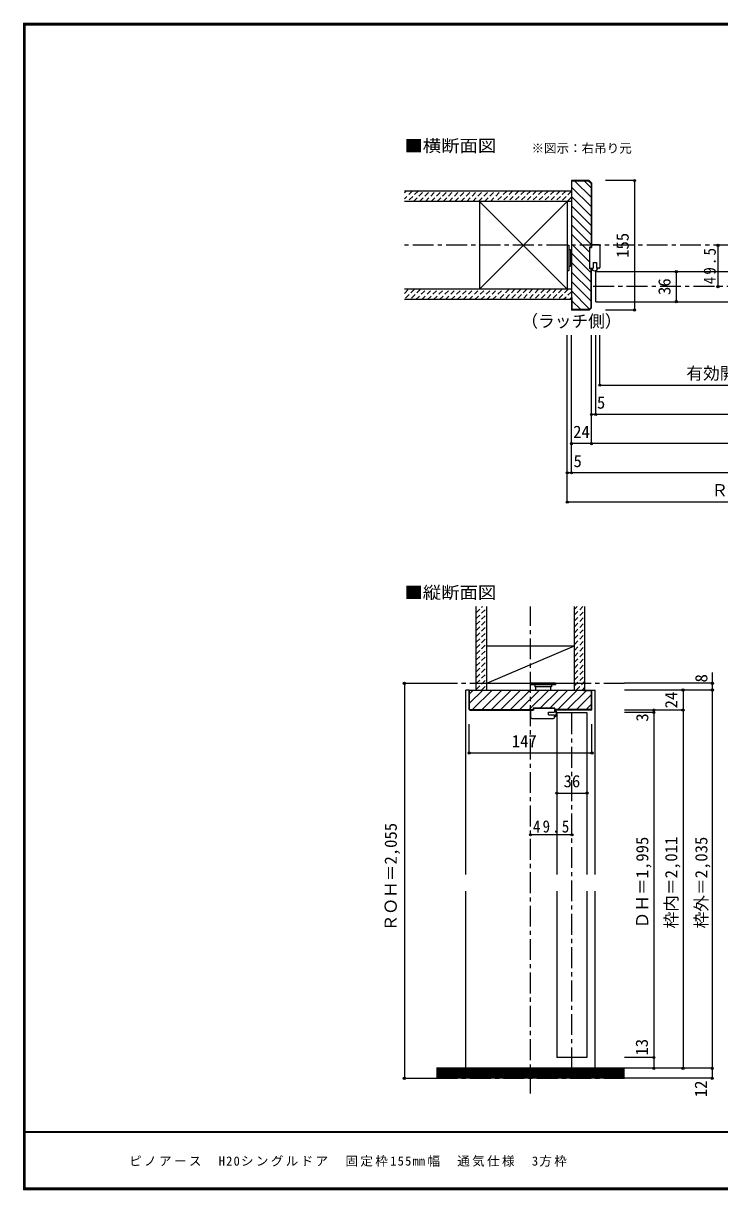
# Model space of a CAD drawing. Units: millimetres at full size, sheet at 1:5. Extents: x -973 to 977, y -718 to 696.
# Drawn here: x -973 to -140, y -701 to 696 of the extents above; entities that cross this region are included whole.
import ezdxf
from ezdxf.enums import TextEntityAlignment as Align

# ---------------------------------------------------------------- set-up
doc = ezdxf.new("R2010")
doc.units = ezdxf.units.MM
doc.header["$LTSCALE"] = 5
doc.header["$PDMODE"] = 32
doc.header["$PDSIZE"] = 2.5
doc.linetypes.add('CHAIN1', pattern=[8, 5, -1, 1, -1])
doc.linetypes.add('DASHED1', pattern=[1.8, 1.2, -0.6])
for name, color, linetype in [('0-0_補助線', 7, 'Continuous'), ('0-1_通り芯', 4, 'CHAIN1'), ('0-3_仕上げ', 2, 'Continuous'), ('0-4_枠', 3, 'Continuous'), ('0-6_扉', 6, 'Continuous'), ('0-7_金物', 7, 'Continuous'), ('0-8_戸当り', 3, 'Continuous'), ('0-A_文字', 3, 'Continuous'), ('0-B_寸法', 7, 'Continuous'), ('0-C_ハッチ', 4, 'DASHED1'), ('F-1_枠', 6, 'Continuous'), ('F-A_文字', 7, 'Continuous')]:
    doc.layers.add(name, color=color, linetype=linetype)
doc.styles.add('ＭＳ ゴシック', font='')
doc.styles.get('ＭＳ ゴシック').set_extended_font_data('MS Gothic')

# ---------------------------------------------------------------- blocks, each defined once
blk = doc.blocks.new('04')
at = {"layer": '0-0_補助線'}
for p, q in [((-6.847, 15.914), (-6.847, -10.086)), ((-5.847, 16.914), (3.153, 16.914)), ((4.953, -11.086), (4.953, 13.914)), ((-5.847, -11.086), (-2.747, -11.086)), ((-2.747, -4.086), (-2.747, -11.086)), ((4.953, -11.086), (0.653, -11.086))]:
    blk.add_line(p, q, dxfattribs=at)
for points in [[(4.953, 13.914), (3.153, 13.914), (3.153, 16.914)], [(-2.747, -4.086), (0.653, -4.086), (0.653, -11.086)]]:
    blk.add_lwpolyline(points, dxfattribs=at)
for centre, radius, start, end in [((-5.847, 15.914), 1, 90, 180), ((-5.847, -10.086), 1, 180, 270), ((-0.812, -9.605), 4.487, 199.27145, 340.72856), ((-0.812, -9.605), 3.887, 202.39487, 337.60513)]:
    blk.add_arc(centre, radius, start, end, dxfattribs=at)

msp = doc.modelspace()

# ---------------------------------------------------------------- linework, layer by layer
at = {"layer": '0-0_補助線'}
for p, q in [((-322.323, 430), (-320.323, 430)), ((-322.323, 430), (-322.323, 400)), ((-320.323, 430), (-320.323, 400)), ((-320.323, 425), (-318.323, 425)), ((-318.323, 425), (-318.323, 405)), ((-318.323, 424), (-317.347, 424)), ((-318.323, 406), (-317.347, 406)), ((-322.323, 400), (-320.323, 400)), ((-320.323, 405), (-318.323, 405))]:
    msp.add_line(p, q, dxfattribs=at)
at = {"layer": '0-0_補助線', "color": 3}
msp.add_line((-337.293, -126.5), (-337.293, -124.233), dxfattribs=at)
msp.add_lwpolyline([(-337.293, -124.233), (-363.293, -124.233), (-363.293, -126.5)], dxfattribs=at)
at = {"layer": '0-1_通り芯'}
for p, q in [((517.653, 430), (-517.347, 430)), ((293.653, 380.5), (-293.347, 380.5)), ((-366.289, -585.766), (-366.289, -2.5)), ((-478.789, -94.5), (-251.432, -94.5)), ((-316.789, -555.5), (-316.789, -126.5)), ((-478.789, -567.5), (-253.789, -567.5))]:
    msp.add_line(p, q, dxfattribs=at)
at = {"layer": '0-3_仕上げ'}
for p, q in [((-317.347, 495), (-517.347, 495)), ((-317.347, 482.5), (-517.347, 482.5)), ((-317.347, 377.5), (-517.347, 377.5)), ((-317.347, 365), (-517.347, 365)), ((-431.289, -102.5), (-431.289, -2.5)), ((-418.789, -102.5), (-418.789, -2.5)), ((-313.789, -102.5), (-313.789, -2.5)), ((-301.289, -102.5), (-301.289, -2.5)), ((-253.789, -555.5), (-478.789, -555.5)), ((-253.789, -567.5), (-478.789, -567.5))]:
    msp.add_line(p, q, dxfattribs=at)
at = {"layer": '0-3_仕上げ', "color": 7}
for p, q in [((-427.323, 377.5), (-322.323, 482.5)), ((-322.323, 377.5), (-427.323, 482.5)), ((-418.789, -94.5), (-313.789, -49.5)), ((-253.789, -557), (-478.789, -557)), ((-253.789, -558.5), (-478.789, -558.5)), ((-253.789, -560), (-478.789, -560)), ((-253.789, -561.5), (-478.789, -561.5)), ((-253.789, -563), (-478.789, -563)), ((-253.789, -564.5), (-478.789, -564.5)), ((-253.789, -566), (-478.789, -566))]:
    msp.add_line(p, q, dxfattribs=at)
at = {"layer": '0-3_仕上げ', "color": 3}
for p, q in [((-427.323, 482.5), (-427.323, 377.5)), ((-322.323, 482.5), (-322.323, 377.5)), ((-418.789, -49.5), (-313.789, -49.5)), ((-418.789, -94.5), (-313.789, -94.5))]:
    msp.add_line(p, q, dxfattribs=at)
at = {"layer": '0-4_枠'}
for p, q in [((-317.347, 507.5), (-317.347, 352.5)), ((-296.175, 507.5), (-317.347, 507.5)), ((-316.847, 492.5), (-316.847, 507)), ((-296.383, 507), (-316.847, 507)), ((-296.175, 507.5), (-293.347, 504.672)), ((-293.347, 504.672), (-293.347, 428)), ((-316.847, 492.5), (-317.347, 492.5)), ((-293.847, 355.536), (-293.847, 402)), ((-293.347, 355.328), (-293.347, 402)), ((-316.847, 367.5), (-317.347, 367.5)), ((-316.847, 367.5), (-316.847, 353)), ((-296.175, 352.5), (-317.347, 352.5)), ((-296.382, 353), (-316.847, 353)), ((-296.382, 353), (-293.847, 355.536)), ((-296.175, 352.5), (-293.347, 355.328)), ((-439.789, -102.5), (-292.789, -102.5)), ((-439.789, -102.5), (-292.789, -102.5)), ((-439.289, -125.586), (-439.289, -103)), ((-429.789, -103), (-439.289, -103)), ((-429.789, -102.5), (-429.789, -103)), ((-302.789, -103), (-302.789, -102.5)), ((-302.789, -103), (-293.289, -103)), ((-293.289, -125.586), (-293.289, -103)), ((-438.875, -126), (-439.289, -125.586)), ((-293.703, -126), (-293.289, -125.586)), ((-439.082, -126.5), (-363.293, -126.5)), ((-438.875, -126), (-363.293, -126)), ((-293.703, -126), (-337.293, -126)), ((-293.496, -126.5), (-337.293, -126.5))]:
    msp.add_line(p, q, dxfattribs=at)
at = {"layer": '0-4_枠', "color": 4}
for p, q in [((-439.789, -102.5), (-443.789, -102.5)), ((-443.789, -323.25), (-443.789, -102.5)), ((-439.789, -102.5), (-443.789, -102.5)), ((-292.789, -102.5), (-288.789, -102.5)), ((-292.789, -102.5), (-288.789, -102.5)), ((-288.789, -323.25), (-288.789, -102.5)), ((-443.789, -555.5), (-443.789, -343.25)), ((-288.789, -555.5), (-288.789, -343.25))]:
    msp.add_line(p, q, dxfattribs=at)
at = {"layer": '0-4_枠'}
for points in [[(-296.383, 507), (-293.847, 504.464), (-293.847, 428)], [(-293.347, 402), (-295.347, 402), (-295.347, 428), (-293.347, 428)], [(-439.082, -126.5), (-439.789, -125.793), (-439.789, -102.5)], [(-293.496, -126.5), (-292.789, -125.793), (-292.789, -102.5)]]:
    msp.add_lwpolyline(points, dxfattribs=at)
at = {"layer": '0-6_扉'}
for p, q in [((-288.347, 362.5), (-288.347, 398.5)), ((-288.347, 398.5), (-8.347, 398.5)), ((-288.347, 362.5), (-8.347, 362.5)), ((-334.789, -129.5), (-298.789, -129.5)), ((-334.789, -129.5), (-334.789, -323.25)), ((-298.789, -129.5), (-298.789, -323.25)), ((-334.789, -343.25), (-334.789, -542.5)), ((-298.789, -343.25), (-298.789, -542.5)), ((-298.789, -542.5), (-334.789, -542.5))]:
    msp.add_line(p, q, dxfattribs=at)
at = {"layer": '0-7_金物'}
for p, q in [((-366.289, -94.5), (-366.289, -96.5)), ((-336.289, -94.5), (-366.289, -94.5)), ((-336.289, -96.5), (-366.289, -96.5)), ((-361.289, -96.5), (-361.289, -98.5)), ((-341.289, -96.5), (-341.289, -98.5)), ((-336.289, -94.5), (-336.289, -96.5)), ((-341.289, -98.5), (-361.289, -98.5)), ((-360.289, -98.5), (-360.289, -102.5)), ((-342.289, -98.5), (-342.289, -102.5))]:
    msp.add_line(p, q, dxfattribs=at)
at = {"layer": '0-8_戸当り', "color": 7}
for p, q in [((-295.347, 427.5), (-293.347, 427.5)), ((-295.347, 402.5), (-295.347, 427.5)), ((-293.347, 430.5), (-293.347, 427.5)), ((-284.347, 430.5), (-293.347, 430.5)), ((-283.347, 429.5), (-283.347, 403.5)), ((-291.347, 409.5), (-287.347, 409.5)), ((-291.347, 409.5), (-291.347, 402.5)), ((-287.347, 409.5), (-287.347, 402.5)), ((-295.347, 402.5), (-291.347, 402.5)), ((-284.347, 402.5), (-287.347, 402.5))]:
    msp.add_line(p, q, dxfattribs=at)
for centre, radius, start, end in [((-284.347, 429.5), 1, 0, 90), ((-289.583, 403.981), 4.487, 199.27144, 340.72855), ((-284.347, 403.5), 1, 270, 0)]:
    msp.add_arc(centre, radius, start, end, dxfattribs=at)
at = {"layer": '0-B_寸法', "color": 4}
for p, q in [((-241.925, 507.5), (-276.447, 507.5)), ((-241.925, 507.5), (-241.925, 352.5)), ((-141.925, 380.5), (-141.925, 430)), ((-191.925, 398.5), (-191.925, 362.5)), ((-241.925, 352.5), (-276.447, 352.5)), ((-322.347, 122.5), (-322.347, 322.5)), ((-317.347, 157.5), (-317.347, 322.5)), ((-293.347, 192.5), (-293.347, 322.5)), ((-288.347, 227.5), (-288.347, 322.5)), ((-283.347, 262.5), (-283.347, 322.5)), ((-283.347, 262.5), (233.658, 262.5)), ((293.653, 227.5), (-293.347, 227.5)), ((317.653, 192.5), (-317.347, 192.5)), ((-317.347, 157.5), (-322.347, 157.5)), ((317.653, 157.5), (-317.347, 157.5)), ((322.653, 122.5), (-322.347, 122.5)), ((-148.932, -81.569), (-148.932, -567.5)), ((-517.347, -94.5), (-478.789, -94.5)), ((-148.789, -94.5), (-253.789, -94.5)), ((-148.932, -102.5), (-253.789, -102.5)), ((-148.789, -102.5), (-253.789, -102.5)), ((-183.789, -102.5), (-183.789, -555.5)), ((-183.789, -126.5), (-253.789, -126.5)), ((-218.789, -129.5), (-253.789, -129.5)), ((-218.789, -126.5), (-218.789, -555.5)), ((-439.789, -177.922), (-439.789, -143.4)), ((-334.789, -225.882), (-298.789, -225.882)), ((-316.789, -275.882), (-366.289, -275.882)), ((-218.789, -542.5), (-253.789, -542.5)), ((-148.932, -555.5), (-253.789, -555.5)), ((-148.932, -567.5), (-253.789, -567.5))]:
    msp.add_line(p, q, dxfattribs=at)
for points in [[(-517.347, -94.5), (-517.347, -567.5), (-478.789, -567.5)], [(-439.789, -177.922), (-292.789, -177.922), (-292.789, -143.4)]]:
    msp.add_lwpolyline(points, dxfattribs=at)
at = {"layer": '0-B_寸法'}
for p in [(-241.925, 507.5), (-141.925, 430), (-191.925, 398.5), (-141.925, 380.5), (-191.925, 362.5), (-241.925, 352.5), (-283.347, 262.5), (-293.347, 227.5), (-288.347, 227.5), (-317.347, 192.5), (-293.347, 192.5), (-322.347, 157.5), (-317.347, 157.5), (-322.347, 122.5), (-517.347, -94.5), (-148.789, -94.5), (-183.789, -102.5), (-148.932, -102.5), (-148.789, -102.5), (-218.789, -126.5), (-183.789, -126.5), (-218.789, -129.5), (-439.789, -177.922), (-292.789, -177.922), (-334.789, -225.882), (-298.789, -225.882), (-366.289, -275.882), (-316.789, -275.882), (-218.789, -542.5), (-218.789, -555.5), (-183.789, -555.5), (-148.932, -555.5), (-517.347, -567.5), (-148.932, -567.5)]:
    msp.add_point(p, dxfattribs=at)
at = {"layer": '0-C_ハッチ', "linetype": 'Continuous'}
for p, q in [((-313.18, 507), (-293.847, 487.666)), ((-301.867, 507), (-293.847, 498.98)), ((-316.847, 499.353), (-293.847, 476.353)), ((-317.347, 488.539), (-293.847, 465.039)), ((-317.347, 477.225), (-293.847, 453.725)), ((-317.347, 465.912), (-293.847, 442.412)), ((-317.347, 454.598), (-293.847, 431.098)), ((-317.347, 443.284), (-295.347, 421.284)), ((-317.347, 431.97), (-295.347, 409.971)), ((-317.347, 420.657), (-293.847, 397.157)), ((-317.347, 409.343), (-293.847, 385.843)), ((-317.347, 398.029), (-293.847, 374.529)), ((-317.347, 386.716), (-293.847, 363.216)), ((-317.347, 375.402), (-295.664, 353.719)), ((-316.847, 363.588), (-306.259, 353)), ((-439.289, -118.306), (-423.483, -102.5)), ((-439.289, -106.992), (-435.297, -103)), ((-435.669, -126), (-412.169, -102.5)), ((-424.356, -126), (-400.855, -102.5)), ((-413.042, -126), (-389.542, -102.5)), ((-401.728, -126), (-378.228, -102.5)), ((-390.414, -126), (-366.914, -102.5)), ((-379.101, -126), (-355.601, -102.5)), ((-367.787, -126), (-344.287, -102.5)), ((-354.706, -124.233), (-332.973, -102.5)), ((-343.393, -124.233), (-321.659, -102.5)), ((-333.846, -126), (-310.346, -102.5)), ((-322.532, -126), (-299.532, -103)), ((-311.218, -126), (-293.289, -108.071)), ((-299.904, -126), (-293.289, -119.385))]:
    msp.add_line(p, q, dxfattribs=at)
at = {"layer": '0-C_ハッチ'}
for p, q in [((-507.944, 495), (-517.347, 485.597)), ((-517.347, 492.668), (-515.015, 495)), ((-500.873, 495), (-513.373, 482.5)), ((-506.302, 482.5), (-493.802, 495)), ((-499.231, 482.5), (-486.731, 495)), ((-492.16, 482.5), (-479.66, 495)), ((-485.089, 482.5), (-472.589, 495)), ((-478.018, 482.5), (-465.518, 495)), ((-470.947, 482.5), (-458.447, 495)), ((-463.876, 482.5), (-451.376, 495)), ((-456.805, 482.5), (-444.305, 495)), ((-449.734, 482.5), (-437.234, 495)), ((-442.662, 482.5), (-430.162, 495)), ((-435.591, 482.5), (-423.091, 495)), ((-428.52, 482.5), (-416.02, 495)), ((-421.449, 482.5), (-408.949, 495)), ((-414.378, 482.5), (-401.878, 495)), ((-394.807, 495), (-407.307, 482.5)), ((-387.736, 495), (-400.236, 482.5)), ((-380.665, 495), (-393.165, 482.5)), ((-373.594, 495), (-386.094, 482.5)), ((-366.523, 495), (-379.023, 482.5)), ((-359.452, 495), (-371.952, 482.5)), ((-352.381, 495), (-364.881, 482.5)), ((-345.31, 495), (-357.81, 482.5)), ((-338.239, 495), (-350.739, 482.5)), ((-331.168, 495), (-343.668, 482.5)), ((-324.096, 495), (-336.596, 482.5)), ((-317.347, 494.678), (-329.525, 482.5)), ((-317.347, 487.607), (-322.454, 482.5)), ((-505.236, 377.5), (-517.347, 365.389)), ((-517.347, 372.46), (-512.307, 377.5)), ((-498.165, 377.5), (-510.665, 365)), ((-503.594, 365), (-491.094, 377.5)), ((-496.523, 365), (-484.023, 377.5)), ((-489.452, 365), (-476.952, 377.5)), ((-482.381, 365), (-469.881, 377.5)), ((-475.31, 365), (-462.81, 377.5)), ((-468.239, 365), (-455.739, 377.5)), ((-461.168, 365), (-448.668, 377.5)), ((-454.096, 365), (-441.596, 377.5)), ((-447.025, 365), (-434.525, 377.5)), ((-439.954, 365), (-427.454, 377.5)), ((-432.883, 365), (-420.383, 377.5)), ((-425.812, 365), (-413.312, 377.5)), ((-418.741, 365), (-406.241, 377.5)), ((-411.67, 365), (-399.17, 377.5)), ((-392.099, 377.5), (-404.599, 365)), ((-385.028, 377.5), (-397.528, 365)), ((-377.957, 377.5), (-390.457, 365)), ((-370.886, 377.5), (-383.386, 365)), ((-363.815, 377.5), (-376.315, 365)), ((-356.744, 377.5), (-369.244, 365)), ((-349.673, 377.5), (-362.173, 365)), ((-342.601, 377.5), (-355.101, 365)), ((-335.53, 377.5), (-348.03, 365)), ((-328.459, 377.5), (-340.959, 365)), ((-321.388, 377.5), (-333.888, 365)), ((-317.347, 374.47), (-326.817, 365)), ((-317.347, 367.399), (-319.746, 365)), ((-431.289, -2.898), (-430.891, -2.5)), ((-431.289, -9.969), (-423.82, -2.5)), ((-431.289, -17.04), (-418.789, -4.54)), ((-431.289, -24.111), (-418.789, -11.611)), ((-313.789, -12.677), (-303.612, -2.5)), ((-313.789, -5.606), (-310.683, -2.5)), ((-313.789, -19.748), (-301.289, -7.248)), ((-431.289, -31.182), (-418.789, -18.682)), ((-431.289, -38.253), (-418.789, -25.753)), ((-313.789, -26.819), (-301.289, -14.319)), ((-313.789, -33.89), (-301.289, -21.39)), ((-431.289, -45.324), (-418.789, -32.824)), ((-431.289, -52.395), (-418.789, -39.895)), ((-313.789, -40.961), (-301.289, -28.461)), ((-313.789, -48.032), (-301.289, -35.532)), ((-431.289, -59.466), (-418.789, -46.966)), ((-431.289, -66.537), (-418.789, -54.037)), ((-313.789, -55.103), (-301.289, -42.603)), ((-313.789, -62.174), (-301.289, -49.674)), ((-431.289, -73.608), (-418.789, -61.108)), ((-431.289, -80.679), (-418.789, -68.179)), ((-313.789, -69.246), (-301.289, -56.746)), ((-313.789, -76.317), (-301.289, -63.817)), ((-431.289, -87.751), (-418.789, -75.251)), ((-431.289, -94.822), (-418.789, -82.322)), ((-313.789, -83.388), (-301.289, -70.888)), ((-313.789, -90.459), (-301.289, -77.959)), ((-431.289, -101.893), (-418.789, -89.393)), ((-424.825, -102.5), (-418.789, -96.464)), ((-313.789, -97.53), (-301.289, -85.03)), ((-311.688, -102.5), (-301.289, -92.101)), ((-304.617, -102.5), (-301.289, -99.172))]:
    msp.add_line(p, q, dxfattribs=at)
at = {"layer": 'F-1_枠'}
for p, q in [((-973.347, 695.833), (-973.347, -700.833)), ((-973.347, 695.833), (976.653, 695.833)), ((-973.347, 695), (976.653, 695)), ((-973.347, 694.167), (976.653, 694.167)), ((-972.514, 695.833), (-972.514, -700.833)), ((-971.68, 695.833), (-971.68, -700.833)), ((976.653, -631.667), (-973.347, -631.667)), ((976.653, -632.5), (-973.347, -632.5)), ((976.653, -699.167), (-973.347, -699.167)), ((976.653, -700), (-973.347, -700)), ((976.653, -700.833), (-973.347, -700.833))]:
    msp.add_line(p, q, dxfattribs=at)

# ---------------------------------------------------------------- block references
at = {"layer": '0-0_補助線', "rotation": 90}
msp.add_blockref('04', (-348.879, -129.653), dxfattribs=at)

# ---------------------------------------------------------------- texts
at = {"layer": '0-A_文字', "color": 7, "style": 'ＭＳ ゴシック', "width": 1.1}
for s, p in [('■横断面図', (-517.347, 537.5)), ('■縦断面図', (-517.347, 2.5))]:
    msp.add_text(s, height=14.66, dxfattribs=at).set_placement(p, align=Align.BOTTOM_LEFT)
at = {"layer": '0-A_文字', "color": 7, "style": 'ＭＳ ゴシック'}
for s, height, p in [('※図示：右吊り元', 11, (-365.204, 537.5)), ('（ラッチ側）', 14.66, (-377.347, 327.5))]:
    msp.add_text(s, height=height, dxfattribs=at).set_placement(p, align=Align.BOTTOM_LEFT)
at = {"layer": '0-B_寸法', "style": 'ＭＳ ゴシック'}
for s, p in [('155', (-244.425, 415)), ('36', (-194.425, 370.5)), ('8', (-150.273, -93.45)), ('24', (-186.289, -124.5)), ('3', (-220.952, -140.385)), ('ＲＯＨ＝2,055', (-521.988, -391.5)), ('枠内＝2,011', (-186.289, -388)), ('ＤＨ＝1,995', (-220.969, -388)), ('枠外＝2,035', (-150.275, -388)), ('13', (-221.498, -540.215)), ('12', (-150.848, -590.122))]:
    msp.add_text(s, height=14.66, rotation=90, dxfattribs=at).set_placement(p, align=Align.BOTTOM_LEFT)
for s, p in [('有効開口寸法＝730（660）<640>［617］', (-179.847, 265)), ('5', (-286.861, 230)), ('24', (-315.347, 195)), ('5', (-314.907, 160)), ('ＲＯＷ＝858（788）<768>［745］', (-149.847, 125)), ('147', (-388.789, -175.422)), ('36', (-326.789, -223.382))]:
    msp.add_text(s, height=14.66, dxfattribs=at).set_placement(p, align=Align.BOTTOM_LEFT)
at = {"layer": '0-B_寸法', "insert": (-144.425, 383.375), "char_height": 14.66, "attachment_point": 7, "rotation": 90, "style": 'ＭＳ ゴシック'}
msp.add_mtext('\\T1.28;\\W0.9;49.5', dxfattribs=at)
at = {"layer": '0-B_寸法', "insert": (-363.414, -273.382), "char_height": 14.66, "attachment_point": 7, "style": 'ＭＳ ゴシック'}
msp.add_mtext('\\T1.28;\\W0.9;49.5', dxfattribs=at)
at = {"layer": 'F-A_文字', "insert": (-846.68, -673.333), "char_height": 11, "attachment_point": 7, "style": 'ＭＳ ゴシック'}
msp.add_mtext('\\T1.19;ピノアース\u3000H20シングルドア\u3000固定枠155㎜幅\u3000通気仕様\u30003方枠', dxfattribs=at)

doc.saveas('drawing.dxf')
